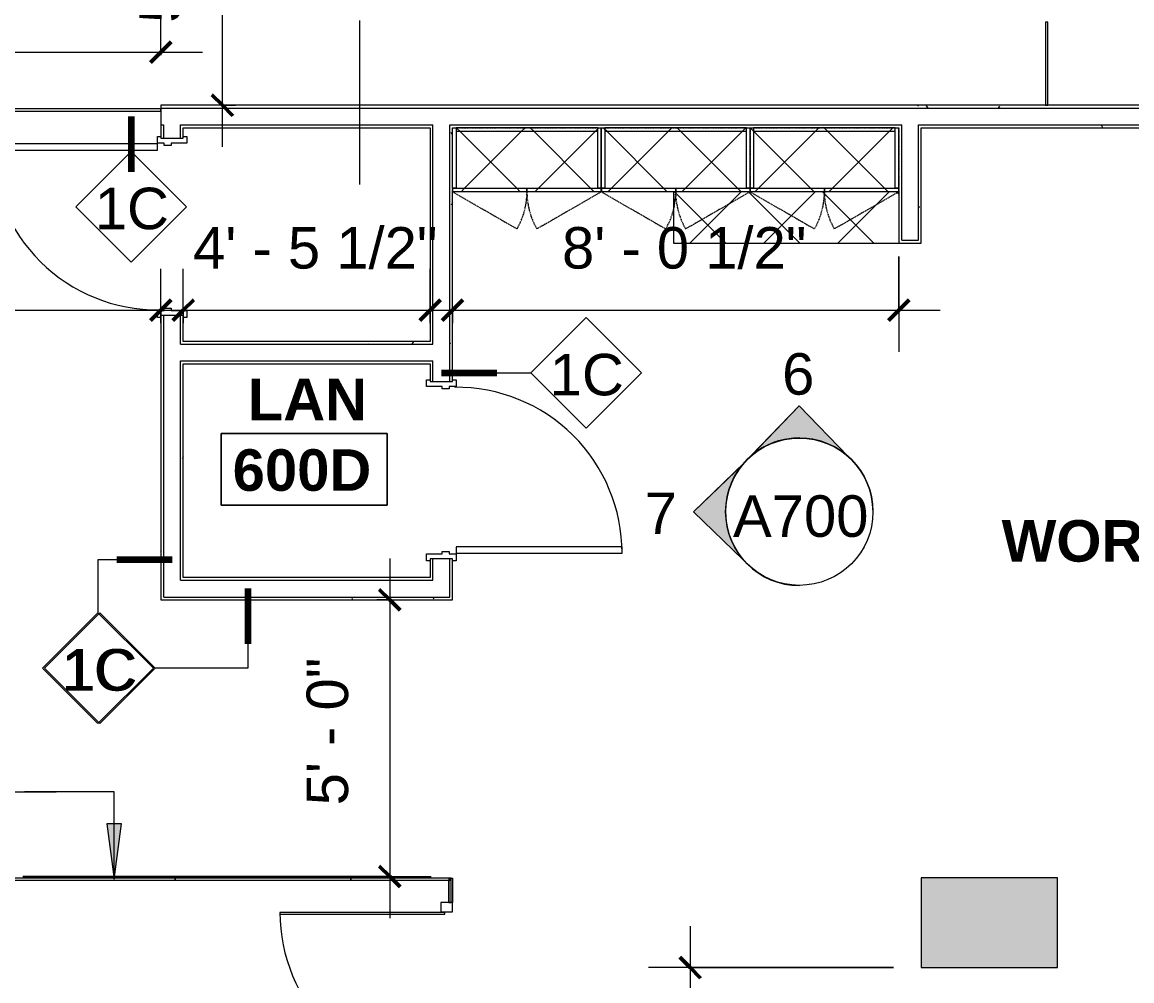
# Model space of a CAD drawing. Header units: inches. Extents: x 920 to 3279, y -557 to 1354.
# Drawn here: x 2132.9 to 2373.5, y 262.2 to 470.1 of the extents above; entities that cross this region are included whole.
import ezdxf

# ---------------------------------------------------------------- set-up
doc = ezdxf.new("R2010")
doc.units = ezdxf.units.IN
doc.header["$MEASUREMENT"] = 0
doc.linetypes.add('Dash', pattern=[0.25, 0.125, -0.125])
doc.linetypes.add('Hidden', pattern=[0.28125, 0.1875, -0.09375])
for name, color, linetype, lineweight in [('A-ANNO-DIMS', 211, 'Continuous', 9), ('A-ANNO-DIMS-96', 211, 'Continuous', 9), ('A-AREA-IDEN', 2, 'Continuous', 9), ('A-COLS', 52, 'Continuous', 13), ('A-DOOR', 31, 'Continuous', 13), ('A-GLAZ-CURT', 52, 'Continuous', 9), ('A-GLAZ-CWMG', 51, 'Continuous', 9), ('A-WALL', 113, 'Continuous', 13), ('A-WALL-IDEN', 211, 'Continuous', 9), ('A-WALL-PATT', 111, 'Continuous', 13), ('G-ANNO-SYMB', 111, 'Continuous', 9), ('G-ANNO-TEXT', 4, 'Continuous', 9), ('I-WALL', 2, 'Continuous', 13), ('Q-CASE', 31, 'Continuous', 9), ('Q-CASE-HDLN', 31, 'Dash', 9)]:
    doc.layers.add(name, color=color, linetype=linetype, lineweight=lineweight)
doc.styles.add('Arial', font='arial.ttf', dxfattribs={"height": 9})
doc.styles.add('Swis721 Lt BT_2', font='swissl.ttf', dxfattribs={"height": 9})
doc.styles.add('Swis721 Lt BT_B', font='', dxfattribs={"height": 9})
doc.styles.get('Swis721 Lt BT_B').set_extended_font_data('Swis721 Lt BT', bold=True)
doc.dimstyles.new('OTJ_-_3_32__Linear__1_2__Tolerance', dxfattribs={"dimscale": 12, "dimtxt": 9.497835, "dimasz": 0.375, "dimexe": 0.75, "dimexo": 0.5, "dimgap": 0.5, "dimtad": 1, "dimdec": 1, "dimrnd": 0.5, "dimzin": 3, "dimdsep": 46, "dimlunit": 4, "dimtxsty": 'Swis721 Lt BT_2', "dimblk1": 'OBLIQUE', "dimblk2": 'OBLIQUE', "dimsah": 1, "dimcen": 0.09, "dimdle": 0.75, "dimazin": 0, "dimtfac": 1, "dimtdec": 4, "dimtix": 1, "dimtmove": 0, "dimatfit": 3, "dimfxl": 1, "dimtvp": 1, "dimfrac": 2, "dimtolj": 1, "dimtzin": 0, "dimarcsym": 2})
pattern_1 = [(0, (1742.605, 0), (30.72, 7.68), [1.267, -21.773, 1.267, -21.773, -122.88]), (0, (1742.605, 0), (30.72, 7.68), [-46.08, 1.267, -44.813, 1.267, -21.773, -53.76]), (0, (1742.605, 0), (30.72, 7.68), [-115.2, 1.267, -14.093, 1.267, -37.133]), (120, (1754.125, 3.84), (-22.011075, 22.7643), [1.267, -21.773, 1.267, -21.773, -122.88]), (120, (1754.125, 3.84), (-22.011075, 22.7643), [-46.08, 1.267, -44.813, 1.267, -21.773, -53.76]), (120, (1754.125, 3.84), (-22.011075, 22.7643), [-115.2, 1.267, -14.093, 1.267, -37.133]), (240, (1757.965, 19.2), (-8.708925, -30.4443), [1.267, -21.773, 1.267, -21.773, -122.88]), (240, (1757.965, 19.2), (-8.708925, -30.4443), [-46.08, 1.267, -44.813, 1.267, -21.773, -53.76]), (240, (1757.965, 19.2), (-8.708925, -30.4443), [-115.2, 1.267, -14.093, 1.267, -37.133])]
pattern_2 = [(45, (-546.136, -449.587), (-8.01223, 8.01223), []), (135, (-546.136, -449.587), (-8.01223, -8.01223), [])]
pattern_3 = [(45, (-513.893, -449.587), (-8.01223, 8.01223), []), (135, (-513.893, -449.587), (-8.01223, -8.01223), [])]
pattern_4 = [(45, (-481.649, -449.587), (-8.01223, 8.01223), []), (135, (-481.649, -449.587), (-8.01223, -8.01223), [])]

# ---------------------------------------------------------------- blocks, each defined once
blk = doc.blocks.new('System Panel - Glazed-7510324-Level XX  CONSTRUCTION')
at = {"layer": 'A-GLAZ-CURT', "lineweight": 13}
for p, q in [((19, 0.125), (-19, 0.125)), ((-19, 0.125), (-19, -0.375)), ((19, -0.375), (19, 0.125)), ((-19, -0.375), (19, -0.375))]:
    blk.add_line(p, q, dxfattribs=at)
blk = doc.blocks.new('C-Counter Top - ADJ HEIGHT-7594232-Level XX  CONSTRUCTION')
at = {"layer": 'Q-CASE'}
h = blk.add_hatch(dxfattribs=at)
h.set_pattern_fill('FP_3', color=256, style=0, pattern_type=2)
h.set_pattern_definition([(45, (-578.772, -447.225), (-8.01223, 8.01223), []), (135, (-578.772, -447.225), (-8.01223, -8.01223), [])])
h.paths.add_polyline_path([(-47.26, -25), (1.6, -25), (1.6, -13.88), (-47.26, -13.88), (-47.26, -23.12)], flags=0)
for p, q in [((-47.26, -13.88), (-47.26, -25)), ((-47.26, -25), (1.6, -25))]:
    blk.add_line(p, q, dxfattribs=at)
blk = doc.blocks.new('existing columns - existing columns-7228682-Level XX  CONSTRUCTION')
at = {"layer": 'A-COLS', "lineweight": 9}
h = blk.add_hatch(color=7, dxfattribs=at)
h.paths.add_polyline_path([(384.5, 264.85), (384.5, 284.85), (359.5, 284.85), (359.5, 264.85)], flags=0)
h.paths.add_polyline_path([(1273.33, 265.1), (1296.58, 265.1), (1296.58, 284.6), (1273.33, 284.6)], flags=0)
h.paths.add_polyline_path([(614.75, 265.1), (614.75, 284.6), (585.25, 284.6), (585.25, 265.1)], flags=0)
h.paths.add_polyline_path([(162.62, 265.35), (162.62, 284.85), (125.37, 284.85), (125.37, 265.35)], flags=0)
h.paths.add_polyline_path([(816.33, 265.6), (841.58, 265.6), (841.58, 284.1), (816.33, 284.1)], flags=0)
h.paths.add_polyline_path([(1043.14, 265.6), (1070.77, 265.6), (1070.77, 284.1), (1043.14, 284.1), (1043.14, 267.07)], flags=0)
h.paths.add_polyline_path([(1297.94, 517.56), (1297.94, 540.06), (1274.69, 540.06), (1274.69, 517.56)], flags=0)
h.paths.add_polyline_path([(1049.47, 518.87), (1070.77, 518.87), (1070.77, 538.75), (1043.14, 538.75), (1043.14, 518.87)], flags=0)
h.paths.add_polyline_path([(816.33, 520.1), (841.58, 520.1), (841.58, 538.22), (816.33, 538.22)], flags=0)
h.paths.add_polyline_path([(615, 520.1), (615, 539.97), (585, 539.97), (585, 520.1)], flags=0)
h.paths.add_polyline_path([(365.37, 522.37), (396.25, 522.37), (396.25, 540.6), (365.37, 540.6)], flags=0)
h.paths.add_polyline_path([(369, 759.02), (395, 759.02), (395, 770.52), (369, 770.52)], flags=0)
at = {"layer": 'A-COLS', "color": 8, "lineweight": 20}
for p, q in [((614.75, 284.6), (585.25, 284.6)), ((585.25, 284.6), (585.25, 265.1)), ((614.75, 265.1), (614.75, 284.6)), ((585.25, 265.1), (614.75, 265.1))]:
    blk.add_line(p, q, dxfattribs=at)
blk = doc.blocks.new('System Panel - Glazed-7591738-Level XX  CONSTRUCTION')
at = {"layer": 'A-GLAZ-CURT', "lineweight": 13}
for p, q in [((10.82, 0.13), (-10.82, 0.13)), ((-10.82, 0.13), (-10.82, -0.37)), ((10.82, -0.37), (10.82, 0.13)), ((-10.82, -0.37), (10.82, -0.37))]:
    blk.add_line(p, q, dxfattribs=at)
blk = doc.blocks.new('System Panel - Glazed-7669277-Level XX  CONSTRUCTION')
at = {"layer": 'A-GLAZ-CURT', "lineweight": 13}
for p, q in [((50.06, 0.37), (-50.06, 0.37)), ((-50.06, 0.37), (-50.06, -0.13)), ((50.06, -0.13), (50.06, 0.37)), ((-50.06, -0.13), (50.06, -0.13))]:
    blk.add_line(p, q, dxfattribs=at)
blk = doc.blocks.new('System Panel - Glazed-7496259-Level XX  CONSTRUCTION')
at = {"layer": 'A-GLAZ-CURT', "lineweight": 13}
for p, q in [((19.04, 0.13), (-19.04, 0.13)), ((-19.04, 0.13), (-19.04, -0.37)), ((19.04, -0.37), (19.04, 0.13)), ((-19.04, -0.37), (19.04, -0.37))]:
    blk.add_line(p, q, dxfattribs=at)
blk = doc.blocks.new('CW Cupbd Ohead - 37_h x 13 7_8_d - 2 Doors - 1 Shelf-7594327-Level XX  CONSTRUCTION')
at = {"layer": 'Q-CASE'}
h = blk.add_hatch(dxfattribs=at)
h.set_pattern_fill('FP_7', color=256, style=0, pattern_type=2)
h.set_pattern_definition(pattern_2)
h.paths.add_polyline_path([(2.75, -15.45), (2.75, -2.36), (2, -2.36), (2, -15.45)], flags=0)
h = blk.add_hatch(dxfattribs=at)
h.set_pattern_fill('FP_7', color=256, style=0, pattern_type=2)
h.set_pattern_definition(pattern_2)
h.paths.add_polyline_path([(26.97, -3.11), (33.49, -3.11), (33.49, -2.36), (2.75, -2.36), (2.75, -3.11)], flags=0)
h = blk.add_hatch(dxfattribs=at)
h.set_pattern_fill('FP_7', color=256, style=0, pattern_type=2)
h.set_pattern_definition(pattern_2)
h.paths.add_polyline_path([(34.24, -15.45), (34.24, -2.36), (33.49, -2.36), (33.49, -15.45)], flags=0)
h = blk.add_hatch(dxfattribs=at)
h.set_pattern_fill('FP_7', color=256, style=0, pattern_type=2)
h.set_pattern_definition(pattern_2)
h.paths.add_polyline_path([(33.49, -15.45), (33.49, -3.11), (2.75, -3.11), (2.75, -15.45), (26.97, -15.45)], flags=0)
h = blk.add_hatch(dxfattribs=at)
h.set_pattern_fill('FP_7', color=256, style=0, pattern_type=2)
h.set_pattern_definition(pattern_2)
h.paths.add_polyline_path([(2, -16.24), (18.12, -16.24), (18.12, -15.45), (2, -15.45)], flags=0)
h = blk.add_hatch(dxfattribs=at)
h.set_pattern_fill('FP_7', color=256, style=0, pattern_type=2)
h.set_pattern_definition(pattern_2)
h.paths.add_polyline_path([(26.97, -16.24), (34.24, -16.24), (34.24, -15.45), (18.12, -15.45), (18.12, -16.24)], flags=0)
for p, q in [((2, -2.36), (2.75, -2.36)), ((2, -15.45), (2, -2.36)), ((2.75, -2.36), (2.75, -15.45)), ((33.49, -2.36), (2.75, -2.36)), ((33.49, -2.36), (34.24, -2.36)), ((33.49, -15.45), (33.49, -2.36)), ((34.24, -15.45), (34.24, -2.36)), ((2.75, -3.11), (33.49, -3.11)), ((2, -15.45), (18.12, -15.45)), ((2, -15.45), (2, -16.24)), ((2.75, -15.45), (2, -15.45)), ((18.12, -16.24), (2, -16.24)), ((18.12, -16.24), (18.12, -15.45)), ((18.12, -15.45), (34.24, -15.45)), ((18.12, -15.45), (18.12, -16.24)), ((34.24, -16.24), (18.12, -16.24)), ((34.24, -15.45), (33.49, -15.45)), ((34.24, -16.24), (34.24, -15.45))]:
    blk.add_line(p, q, dxfattribs=at)
at = {"layer": 'Q-CASE', "linetype": 'Hidden'}
for p, q in [((2, -16.24), (15.96, -24.3)), ((34.24, -16.24), (20.28, -24.3))]:
    blk.add_line(p, q, dxfattribs=at)
for centre, start, end in [((2, -16.24), 330, 0.5), ((34.24, -16.24), 179.5, 210)]:
    blk.add_arc(centre, 16.12, start, end, dxfattribs=at)
at = {"layer": 'Q-CASE-HDLN'}
for p, q in [((2, -16.24), (2, -2.36)), ((2, -2.36), (34.24, -2.36)), ((34.24, -2.36), (34.24, -16.24)), ((34.24, -16.24), (2, -16.24))]:
    blk.add_line(p, q, dxfattribs=at)
blk = doc.blocks.new('Door - Single - Solid Door-7446633-Level XX  CONSTRUCTION')
at = {"layer": 'A-DOOR', "lineweight": 9}
for p, q in [((-15.63, 3.1), (-14.13, 3.1)), ((-15.63, 2.35), (-15.63, 3.1)), ((-14.13, 3.1), (-14.13, -0.28)), ((22.12, 3.1), (23.62, 3.1)), ((22.12, -0.28), (22.12, 3.1)), ((23.62, 3.1), (23.62, 2.35)), ((-14.13, -0.28), (-13.63, -0.28)), ((-14.13, -1.78), (-14.13, -3.28)), ((-13.63, -1.78), (-14.13, -1.78)), ((-13.63, -0.28), (-13.63, -1.78)), ((21.62, -0.28), (22.12, -0.28)), ((21.62, -1.78), (21.62, -0.28)), ((22.12, -1.78), (21.62, -1.78)), ((22.12, -3.28), (22.12, -1.78)), ((-15.63, -3.28), (-15.63, -2.53)), ((-14.13, -3.28), (-15.63, -3.28)), ((23.62, -3.28), (22.12, -3.28)), ((23.62, -2.53), (23.62, -3.28))]:
    blk.add_line(p, q, dxfattribs=at)
at = {"layer": 'A-DOOR'}
for p, q in [((-12.63, -3.28), (-14.01, -3.28)), ((-14.01, -3.28), (-14.01, -39.28)), ((-12.63, -39.28), (-12.63, -3.28)), ((-14.01, -39.28), (-12.63, -39.28))]:
    blk.add_line(p, q, dxfattribs=at)
at = {"layer": 'A-DOOR', "lineweight": 9}
blk.add_arc((-14.01, -3.28), 36, 270, 0.5, dxfattribs=at)
blk = doc.blocks.new('CW Cupbd Ohead - 37_h x 13 7_8_d - 2 Doors - 1 Shelf-V3-Level XX  CONSTRUCTION')
at = {"layer": 'Q-CASE'}
h = blk.add_hatch(dxfattribs=at)
h.set_pattern_fill('FP_8', color=256, style=0, pattern_type=2)
h.set_pattern_definition(pattern_3)
h.paths.add_polyline_path([(2, -15.45), (2.75, -15.45), (2.75, -2.36), (2, -2.36), (2, -3.64)], flags=0)
h = blk.add_hatch(dxfattribs=at)
h.set_pattern_fill('FP_8', color=256, style=0, pattern_type=2)
h.set_pattern_definition(pattern_3)
h.paths.add_polyline_path([(17.62, -3.11), (33.49, -3.11), (33.49, -2.36), (2.75, -2.36), (2.75, -3.11)], flags=0)
h = blk.add_hatch(dxfattribs=at)
h.set_pattern_fill('FP_8', color=256, style=0, pattern_type=2)
h.set_pattern_definition(pattern_3)
h.paths.add_polyline_path([(34.24, -15.45), (34.24, -2.36), (33.49, -2.36), (33.49, -15.45)], flags=0)
h = blk.add_hatch(dxfattribs=at)
h.set_pattern_fill('FP_8', color=256, style=0, pattern_type=2)
h.set_pattern_definition(pattern_3)
h.paths.add_polyline_path([(33.49, -15.45), (33.49, -3.11), (2.75, -3.11), (2.75, -15.45), (18.12, -15.45)], flags=0)
h = blk.add_hatch(dxfattribs=at)
h.set_pattern_fill('FP_8', color=256, style=0, pattern_type=2)
h.set_pattern_definition(pattern_3)
h.paths.add_polyline_path([(2, -16.24), (18.12, -16.24), (18.12, -15.45), (2, -15.45)], flags=0)
h = blk.add_hatch(dxfattribs=at)
h.set_pattern_fill('FP_8', color=256, style=0, pattern_type=2)
h.set_pattern_definition(pattern_3)
h.paths.add_polyline_path([(34.24, -16.24), (34.24, -15.45), (18.12, -15.45), (18.12, -16.24), (33.49, -16.24)], flags=0)
for p, q in [((2, -2.36), (2.75, -2.36)), ((2, -15.45), (2, -2.36)), ((2.75, -2.36), (2.75, -15.45)), ((33.49, -2.36), (2.75, -2.36)), ((33.49, -2.36), (34.24, -2.36)), ((33.49, -15.45), (33.49, -2.36)), ((34.24, -15.45), (34.24, -2.36)), ((2.75, -3.11), (33.49, -3.11)), ((2, -15.45), (18.12, -15.45)), ((2, -15.45), (2, -16.24)), ((2.75, -15.45), (2, -15.45)), ((18.12, -16.24), (2, -16.24)), ((18.12, -16.24), (18.12, -15.45)), ((18.12, -15.45), (34.24, -15.45)), ((18.12, -15.45), (18.12, -16.24)), ((34.24, -16.24), (18.12, -16.24)), ((34.24, -15.45), (33.49, -15.45)), ((34.24, -16.24), (34.24, -15.45))]:
    blk.add_line(p, q, dxfattribs=at)
at = {"layer": 'Q-CASE', "linetype": 'Hidden'}
for p, q in [((2, -16.24), (15.96, -24.3)), ((34.24, -16.24), (20.28, -24.3))]:
    blk.add_line(p, q, dxfattribs=at)
for centre, start, end in [((2, -16.24), 330, 0.5), ((34.24, -16.24), 179.5, 210)]:
    blk.add_arc(centre, 16.12, start, end, dxfattribs=at)
at = {"layer": 'Q-CASE-HDLN'}
for p, q in [((2, -16.24), (2, -2.36)), ((2, -2.36), (34.24, -2.36)), ((34.24, -2.36), (34.24, -16.24)), ((34.24, -16.24), (2, -16.24))]:
    blk.add_line(p, q, dxfattribs=at)
blk = doc.blocks.new('CW Cupbd Ohead - 37_h x 13 7_8_d - 2 Doors - 1 Shelf-V4-Level XX  CONSTRUCTION')
at = {"layer": 'Q-CASE'}
h = blk.add_hatch(dxfattribs=at)
h.set_pattern_fill('FP_9', color=256, style=0, pattern_type=2)
h.set_pattern_definition(pattern_4)
h.paths.add_polyline_path([(2.75, -15.45), (2.75, -2.36), (2, -2.36), (2, -15.45)], flags=0)
h = blk.add_hatch(dxfattribs=at)
h.set_pattern_fill('FP_9', color=256, style=0, pattern_type=2)
h.set_pattern_definition(pattern_4)
h.paths.add_polyline_path([(4.89, -3.11), (33.49, -3.11), (33.49, -2.36), (2.75, -2.36), (2.75, -3.11)], flags=0)
h = blk.add_hatch(dxfattribs=at)
h.set_pattern_fill('FP_9', color=256, style=0, pattern_type=2)
h.set_pattern_definition(pattern_4)
h.paths.add_polyline_path([(33.49, -15.45), (34.24, -15.45), (34.24, -2.36), (33.49, -2.36), (33.49, -3.6)], flags=0)
h = blk.add_hatch(dxfattribs=at)
h.set_pattern_fill('FP_9', color=256, style=0, pattern_type=2)
h.set_pattern_definition(pattern_4)
h.paths.add_polyline_path([(18.12, -15.45), (33.49, -15.45), (33.49, -3.11), (2.75, -3.11), (2.75, -15.45), (4.89, -15.45)], flags=0)
h = blk.add_hatch(dxfattribs=at)
h.set_pattern_fill('FP_9', color=256, style=0, pattern_type=2)
h.set_pattern_definition(pattern_4)
h.paths.add_polyline_path([(18.12, -16.24), (18.12, -15.45), (2, -15.45), (2, -16.24), (4.89, -16.24)], flags=0)
h = blk.add_hatch(dxfattribs=at)
h.set_pattern_fill('FP_9', color=256, style=0, pattern_type=2)
h.set_pattern_definition(pattern_4)
h.paths.add_polyline_path([(33.49, -16.24), (34.24, -16.24), (34.24, -15.45), (18.12, -15.45), (18.12, -16.24)], flags=0)
for p, q in [((2, -2.36), (2.75, -2.36)), ((2, -15.45), (2, -2.36)), ((2.75, -2.36), (2.75, -15.45)), ((33.49, -2.36), (2.75, -2.36)), ((33.49, -2.36), (34.24, -2.36)), ((33.49, -15.45), (33.49, -2.36)), ((34.24, -15.45), (34.24, -2.36)), ((2.75, -3.11), (33.49, -3.11)), ((2, -15.45), (18.12, -15.45)), ((2, -15.45), (2, -16.24)), ((2.75, -15.45), (2, -15.45)), ((18.12, -16.24), (2, -16.24)), ((18.12, -16.24), (18.12, -15.45)), ((18.12, -15.45), (34.24, -15.45)), ((18.12, -15.45), (18.12, -16.24)), ((34.24, -16.24), (18.12, -16.24)), ((34.24, -15.45), (33.49, -15.45)), ((34.24, -16.24), (34.24, -15.45))]:
    blk.add_line(p, q, dxfattribs=at)
at = {"layer": 'Q-CASE', "linetype": 'Hidden'}
for p, q in [((2, -16.24), (15.96, -24.3)), ((34.24, -16.24), (20.28, -24.3))]:
    blk.add_line(p, q, dxfattribs=at)
for centre, start, end in [((2, -16.24), 330, 0.5), ((34.24, -16.24), 179.5, 210)]:
    blk.add_arc(centre, 16.12, start, end, dxfattribs=at)
at = {"layer": 'Q-CASE-HDLN'}
for p, q in [((2, -16.24), (2, -2.36)), ((2, -2.36), (34.24, -2.36)), ((34.24, -2.36), (34.24, -16.24)), ((34.24, -16.24), (2, -16.24))]:
    blk.add_line(p, q, dxfattribs=at)
blk = doc.blocks.new('CW-Single Glass Door - Patch Only - Short Pull-7515613-Level XX  CONSTRUCTION')
at = {"layer": 'A-DOOR'}
for p, q in [((-17.5, -1.25), (-17.875, -1.25)), ((-17.875, -1.25), (-17.875, -37)), ((-17.5, -37), (-17.5, -1.25)), ((-17.875, -37), (-17.5, -37))]:
    blk.add_line(p, q, dxfattribs=at)
at = {"layer": 'A-DOOR', "lineweight": 9}
blk.add_arc((-17.875, -1.25), 35.75, 270, 0.5, dxfattribs=at)
blk = doc.blocks.new('Door - Single - Solid Door-7488237-Level XX  CONSTRUCTION')
at = {"layer": 'A-DOOR', "lineweight": 9}
for p, q in [((-15.63, 3.1), (-14.13, 3.1)), ((-15.63, 2.35), (-15.63, 3.1)), ((-14.13, 3.1), (-14.13, -0.28)), ((22.12, 3.1), (23.62, 3.1)), ((22.12, -0.28), (22.12, 3.1)), ((23.62, 3.1), (23.62, 2.35)), ((-14.13, -0.28), (-13.63, -0.28)), ((-14.13, -1.78), (-14.13, -3.28)), ((-13.63, -1.78), (-14.13, -1.78)), ((-13.63, -0.28), (-13.63, -1.78)), ((21.62, -0.28), (22.12, -0.28)), ((21.62, -1.78), (21.62, -0.28)), ((22.12, -1.78), (21.62, -1.78)), ((22.12, -3.28), (22.12, -1.78)), ((-15.63, -3.28), (-15.63, -2.53)), ((-14.13, -3.28), (-15.63, -3.28)), ((23.62, -3.28), (22.12, -3.28)), ((23.62, -2.53), (23.62, -3.28))]:
    blk.add_line(p, q, dxfattribs=at)
at = {"layer": 'A-DOOR'}
for p, q in [((-12.63, -3.28), (-14.01, -3.28)), ((-14.01, -3.28), (-14.01, -39.28)), ((-12.63, -39.28), (-12.63, -3.28)), ((-14.01, -39.28), (-12.63, -39.28))]:
    blk.add_line(p, q, dxfattribs=at)
at = {"layer": 'A-DOOR', "lineweight": 9}
blk.add_arc((-14.01, -3.28), 36, 270, 0.5, dxfattribs=at)
blk = doc.blocks.new('System Panel - Glazed-7560845-Level XX  CONSTRUCTION')
at = {"layer": 'A-GLAZ-CURT', "lineweight": 13}
for p, q in [((2.65625, 0.375), (-2.65625, 0.375)), ((-2.65625, 0.375), (-2.65625, -0.125)), ((2.65625, -0.125), (2.65625, 0.375)), ((-2.65625, -0.125), (2.65625, -0.125))]:
    blk.add_line(p, q, dxfattribs=at)
blk = doc.blocks.new('Rectangular Mullion - 1 1_8_ x 7_8_ rectangular-7560846-Level XX  CONSTRUCTION')
at = {"layer": 'A-GLAZ-CWMG'}
for p, q in [((482.77, 284.04), (482.77, 279.22)), ((483.33, 284.54), (483.64, 284.54)), ((483.64, 284.54), (483.64, 279.22))]:
    blk.add_line(p, q, dxfattribs=at)
blk = doc.blocks.new('Rectangular Mullion - 2_ x 2 9_16_ rectangular-7349704-Level XX  CONSTRUCTION')
at = {"layer": 'A-GLAZ-CWMG', "lineweight": 20}
for p, q in [((-1, 0.4375), (1, 0.4375)), ((-1, -2.125), (-1, 0.4375)), ((1, 0.4375), (1, -2.125)), ((1, -2.125), (-1, -2.125))]:
    blk.add_line(p, q, dxfattribs=at)
blk = doc.blocks.new('System Panel - Glazed-7555241-Level XX  CONSTRUCTION')
at = {"layer": 'A-GLAZ-CURT', "lineweight": 13}
for p, q in [((9, 0.375), (-9, 0.375)), ((-9, 0.375), (-9, -0.125)), ((9, -0.125), (9, 0.375)), ((-9, -0.125), (9, -0.125))]:
    blk.add_line(p, q, dxfattribs=at)
blk = doc.blocks.new('Elevation - Filled Arrow 2-347888-Level XX  CONSTRUCTION')
at = {"layer": 'G-ANNO-SYMB'}
blk.add_circle((0, 0), 0.1664, dxfattribs=at)
blk = doc.blocks.new('Elevation - Filled Arrow-151867-Level XX  CONSTRUCTION')
at = {"layer": 'G-ANNO-SYMB'}
h = blk.add_hatch(color=256, dxfattribs=at)
edge = h.paths.add_edge_path(flags=0)
edge.add_line((0, 0.2393), (0.1103, 0.1247))
edge.add_arc((-0.0002, -0.0002), 0.1667, 48.498, 130.5571)
edge.add_line((-0.1085, 0.1265), (0, 0.2393))
for p, q in [((0, 0.2393), (-0.1085, 0.1265)), ((-0.1084, 0.1266), (0, 0.2393)), ((0, 0.2393), (-0.1084, 0.1266)), ((0, 0.2393), (0.11, 0.1249)), ((0.1103, 0.1247), (0, 0.2393))]:
    blk.add_line(p, q, dxfattribs=at)
blk.add_arc((-0.0002, -0.0002), 0.1667, 48.498, 130.5571, dxfattribs=at)
blk.add_ellipse((-0.0002, -0.0001), major_axis=(-0.1667, 0), ratio=0.999376, start_param=3.141593, end_param=6.283185, dxfattribs=at)
blk = doc.blocks.new('Wall Tag - 1_4_-62626-Level XX  CONSTRUCTION')
at = {"layer": 'A-WALL-IDEN'}
for p, q in [((-0.125, 0), (0, 0.125)), ((0, 0.125), (0.125, 0)), ((-0.125, 0), (0, -0.125)), ((0, -0.125), (0.125, 0))]:
    blk.add_line(p, q, dxfattribs=at)
blk = doc.blocks.new('DIMBLOCK12-Level XX  CONSTRUCTION')
at = {"layer": 'A-ANNO-DIMS-96', "transparency": 16777216}
for p, q in [((2018.88, 404.86), (2018.88, 416.67)), ((2163, 404.86), (2163, 416.67)), ((2009.88, 407.67), (2172, 407.67)), ((2018.88, 407.67), (2018.88, 404.86)), ((2163, 407.67), (2163, 404.86))]:
    blk.add_line(p, q, dxfattribs=at)
at = {"layer": 'A-ANNO-DIMS-96', "lineweight": 50, "transparency": 16777216}
for p, q in [((2018.88, 407.67), (2021.13, 409.92)), ((2163, 407.67), (2165.25, 409.92)), ((2018.88, 407.67), (2016.63, 405.42)), ((2163, 407.67), (2160.75, 405.42))]:
    blk.add_line(p, q, dxfattribs=at)
at = {"layer": 'A-ANNO-DIMS-96', "color": 0, "transparency": 16777216, "insert": (2073.07, 425.69), "char_height": 9, "width": 42.8759, "attachment_point": 1, "line_spacing_factor": 1.005062, "style": 'Swis721 Lt BT_2'}
blk.add_mtext('12\' - 0"', dxfattribs=at)
blk = doc.blocks.new('_Oblique')
at = {"color": 0, "linetype": 'ByBlock', "lineweight": -2}
blk.add_line((-0.5, -0.5), (0.5, 0.5), dxfattribs=at)
blk = doc.blocks.new('DIMBLOCK13-Level XX  CONSTRUCTION')
at = {"layer": 'A-ANNO-DIMS-96', "transparency": 16777216}
for p, q in [((2167.87, 404.86), (2167.87, 416.67)), ((2221.37, 404.86), (2221.37, 416.67)), ((2158.87, 407.67), (2230.37, 407.67)), ((2167.87, 407.67), (2167.87, 404.86)), ((2221.37, 407.67), (2221.37, 404.86))]:
    blk.add_line(p, q, dxfattribs=at)
at = {"layer": 'A-ANNO-DIMS-96', "lineweight": 50, "transparency": 16777216}
for p, q in [((2167.87, 407.67), (2170.12, 409.92)), ((2221.37, 407.67), (2223.62, 409.92)), ((2167.87, 407.67), (2165.62, 405.42)), ((2221.37, 407.67), (2219.12, 405.42))]:
    blk.add_line(p, q, dxfattribs=at)
at = {"layer": 'A-ANNO-DIMS-96', "color": 0, "transparency": 16777216, "insert": (2169.98, 425.69), "char_height": 9, "width": 59.1579, "attachment_point": 1, "line_spacing_factor": 1.005062, "style": 'Swis721 Lt BT_2'}
blk.add_mtext('4\' - 5 1/2"', dxfattribs=at)
blk = doc.blocks.new('DIMBLOCK14-Level XX  CONSTRUCTION')
at = {"layer": 'A-ANNO-DIMS-96', "transparency": 16777216}
for p, q in [((2176.33, 443.1), (2176.33, 526)), ((2179.15, 517), (2167.33, 517)), ((2176.33, 517), (2179.15, 517)), ((2179.15, 452.1), (2167.33, 452.1)), ((2176.33, 452.1), (2179.15, 452.1))]:
    blk.add_line(p, q, dxfattribs=at)
at = {"layer": 'A-ANNO-DIMS-96', "lineweight": 50, "transparency": 16777216}
for p, q in [((2176.33, 517), (2174.08, 519.25)), ((2176.33, 517), (2178.58, 514.75)), ((2176.33, 452.1), (2174.08, 454.35)), ((2176.33, 452.1), (2178.58, 449.85))]:
    blk.add_line(p, q, dxfattribs=at)
at = {"layer": 'A-ANNO-DIMS-96', "color": 0, "transparency": 16777216, "insert": (2158.32, 470), "char_height": 9, "width": 34.9159, "attachment_point": 1, "rotation": 90, "line_spacing_factor": 1.005062, "style": 'Swis721 Lt BT_2'}
blk.add_mtext('5\' - 5"', dxfattribs=at)
blk = doc.blocks.new('Room Tag - Room Name and Number-3379422-Level XX  CONSTRUCTION')
at = {"layer": 'A-AREA-IDEN'}
for p, q in [((-0.1881, -0.1636), (-0.1881, -0.0018)), ((-0.1881, -0.0018), (0.1869, -0.0018)), ((0.1869, -0.0018), (-0.1881, -0.0018)), ((-0.1881, -0.0018), (-0.1881, -0.1636)), ((0.1869, -0.0018), (0.1869, -0.1636)), ((0.1869, -0.1636), (0.1869, -0.0018)), ((0.1869, -0.1636), (-0.1881, -0.1636)), ((-0.1881, -0.1636), (0.1869, -0.1636))]:
    blk.add_line(p, q, dxfattribs=at)
blk = doc.blocks.new('DIMBLOCK16-Level XX  CONSTRUCTION')
at = {"layer": 'A-ANNO-DIMS-96', "transparency": 16777216}
for p, q in [((2212.61, 353.85), (2212.61, 275.85)), ((2209.79, 344.85), (2221.61, 344.85)), ((2212.61, 344.85), (2209.79, 344.85)), ((2133.11, 284.85), (2221.61, 284.85)), ((2212.61, 284.85), (2133.11, 284.85))]:
    blk.add_line(p, q, dxfattribs=at)
at = {"layer": 'A-ANNO-DIMS-96', "lineweight": 50, "transparency": 16777216}
for p, q in [((2212.61, 344.85), (2210.36, 347.1)), ((2212.61, 344.85), (2214.86, 342.6)), ((2212.61, 284.85), (2210.36, 287.1)), ((2212.61, 284.85), (2214.86, 282.6))]:
    blk.add_line(p, q, dxfattribs=at)
at = {"layer": 'A-ANNO-DIMS-96', "color": 0, "transparency": 16777216, "insert": (2194.59, 300.3), "char_height": 9, "width": 34.9159, "attachment_point": 1, "rotation": 90, "line_spacing_factor": 1.005062, "style": 'Swis721 Lt BT_2'}
blk.add_mtext('5\' - 0"', dxfattribs=at)
blk = doc.blocks.new('DIMBLOCK18-Level XX  CONSTRUCTION')
at = {"layer": 'A-ANNO-DIMS-96', "transparency": 16777216}
for p, q in [((2277.74, 274.1), (2277.74, 212.22)), ((2321.86, 265.1), (2268.74, 265.1)), ((2277.74, 265.1), (2321.86, 265.1)), ((2334.12, 221.22), (2268.74, 221.22)), ((2277.74, 221.22), (2334.12, 221.22))]:
    blk.add_line(p, q, dxfattribs=at)
at = {"layer": 'A-ANNO-DIMS-96', "lineweight": 50, "transparency": 16777216}
for p, q in [((2277.74, 265.1), (2275.49, 267.35)), ((2277.74, 265.1), (2279.99, 262.85)), ((2277.74, 221.22), (2275.49, 223.47)), ((2277.74, 221.22), (2279.99, 218.97))]:
    blk.add_line(p, q, dxfattribs=at)
at = {"layer": 'A-ANNO-DIMS-96', "color": 0, "transparency": 16777216, "char_height": 9, "attachment_point": 1, "rotation": 90, "line_spacing_factor": 1.005062, "style": 'Swis721 Lt BT_2'}
for s, insert, width in [('3\' - 8"', (2259.72, 228.61), 34.9159), ('HOLD', (2286.8, 226.35), 40.3432)]:
    blk.add_mtext(s, dxfattribs=dict(at, insert=insert, width=width))
blk = doc.blocks.new('DIMBLOCK19-Level XX  CONSTRUCTION')
at = {"layer": 'A-ANNO-DIMS-96', "transparency": 16777216}
for p, q in [((2018.88, 462.97), (2018.88, 472.6)), ((2163, 462.97), (2163, 472.6)), ((2009.88, 463.6), (2172, 463.6)), ((2018.88, 463.6), (2018.88, 462.97)), ((2163, 463.6), (2163, 462.97))]:
    blk.add_line(p, q, dxfattribs=at)
at = {"layer": 'A-ANNO-DIMS-96', "lineweight": 50, "transparency": 16777216}
for p, q in [((2018.88, 463.6), (2021.13, 465.85)), ((2163, 463.6), (2165.25, 465.85)), ((2018.88, 463.6), (2016.63, 461.35)), ((2163, 463.6), (2160.75, 461.35))]:
    blk.add_line(p, q, dxfattribs=at)
at = {"layer": 'A-ANNO-DIMS-96', "color": 0, "transparency": 16777216, "insert": (2073.07, 481.61), "char_height": 9, "width": 42.8759, "attachment_point": 1, "line_spacing_factor": 1.005062, "style": 'Swis721 Lt BT_2'}
blk.add_mtext('12\' - 0"', dxfattribs=at)
blk = doc.blocks.new('DIMBLOCK21-Level XX  CONSTRUCTION')
at = {"layer": 'A-ANNO-DIMS-96', "transparency": 16777216}
for p, q in [((2322.98, 419.29), (2322.98, 398.67)), ((2322.98, 407.67), (2322.98, 419.29)), ((2226.25, 404.86), (2226.25, 416.67)), ((2217.25, 407.67), (2331.98, 407.67)), ((2226.25, 407.67), (2226.25, 404.86))]:
    blk.add_line(p, q, dxfattribs=at)
at = {"layer": 'A-ANNO-DIMS-96', "lineweight": 50, "transparency": 16777216}
for p, q in [((2226.25, 407.67), (2228.5, 409.92)), ((2322.98, 407.67), (2325.23, 409.92)), ((2226.25, 407.67), (2224, 405.42)), ((2322.98, 407.67), (2320.73, 405.42))]:
    blk.add_line(p, q, dxfattribs=at)
at = {"layer": 'A-ANNO-DIMS-96', "color": 0, "transparency": 16777216, "insert": (2249.97, 425.69), "char_height": 9, "width": 59.1579, "attachment_point": 1, "line_spacing_factor": 1.005062, "style": 'Swis721 Lt BT_2'}
blk.add_mtext('8\' - 0 1/2"', dxfattribs=at)

msp = doc.modelspace()

# ---------------------------------------------------------------- hatches: boundary and pattern name
at = {"layer": 'A-WALL-PATT', "lineweight": 9}
h = msp.add_hatch(dxfattribs=at)
h.set_pattern_fill('FP_2', color=256, style=0, pattern_type=2)
h.set_pattern_definition(pattern_1)
h.paths.add_polyline_path([(2827.93, 451.47), (2827.93, 452.1), (2163, 452.1), (2163, 451.47), (2825.43, 451.47)], flags=0)
h = msp.add_hatch(dxfattribs=at)
h.set_pattern_fill('FP_2', color=256, style=0, pattern_type=2)
h.set_pattern_definition(pattern_1)
h.paths.add_polyline_path([(2820.93, 447.22), (2820.93, 447.85), (2327.23, 447.85), (2327.23, 447.22), (2820.31, 447.22)], flags=0)
h.paths.add_polyline_path([(2825.43, 447.22), (2825.43, 447.85), (2823.43, 447.85), (2823.43, 447.22), (2825, 447.22)], flags=0)
h.paths.add_polyline_path([(2226.25, 447.22), (2323.61, 447.22), (2323.61, 447.85), (2225.62, 447.85), (2225.62, 447.22)], flags=0)
h.paths.add_polyline_path([(2167.98, 447.22), (2222, 447.22), (2222, 447.85), (2167.25, 447.85), (2167.25, 447.22), (2167.87, 447.22)], flags=0)
h.paths.add_polyline_path([(2163.62, 447.22), (2163.62, 447.85), (2163, 447.85), (2163, 447.22)], flags=0)
h = msp.add_hatch(dxfattribs=at)
h.set_pattern_fill('FP_2', color=256, style=0, pattern_type=2)
h.set_pattern_definition(pattern_1)
h.paths.add_polyline_path([(2163, 345.47), (2163.62, 345.47), (2163.62, 406.49), (2163, 406.49), (2163, 345.58)], flags=0)
h.paths.add_polyline_path([(2163.62, 444.99), (2163.62, 447.22), (2163, 447.22), (2163, 444.99)], flags=0)
h = msp.add_hatch(dxfattribs=at)
h.set_pattern_fill('FP_2', color=256, style=0, pattern_type=2)
h.set_pattern_definition(pattern_1)
h.paths.add_polyline_path([(2167.87, 349.72), (2167.87, 396.66), (2167.25, 396.66), (2167.25, 349.72)], flags=0)
h.paths.add_polyline_path([(2167.87, 400.29), (2167.87, 406.49), (2167.25, 406.49), (2167.25, 400.29)], flags=0)
h.paths.add_polyline_path([(2167.25, 444.99), (2167.87, 444.99), (2167.87, 447.22), (2167.25, 447.22), (2167.25, 445.93)], flags=0)
h = msp.add_hatch(dxfattribs=at)
h.set_pattern_fill('FP_2', color=256, style=0, pattern_type=2)
h.set_pattern_definition(pattern_1)
h.paths.add_polyline_path([(2226.25, 344.85), (2226.25, 353.72), (2225.62, 353.72), (2225.62, 344.85)], flags=0)
h.paths.add_polyline_path([(2226.25, 392.22), (2226.25, 447.22), (2225.62, 447.22), (2225.62, 392.22)], flags=0)
h = msp.add_hatch(dxfattribs=at)
h.set_pattern_fill('FP_2', color=256, style=0, pattern_type=2)
h.set_pattern_definition(pattern_1)
h.paths.add_polyline_path([(2327.21, 422.22), (2327.86, 422.22), (2327.86, 447.22), (2327.23, 447.22), (2327.23, 422.85), (2323.61, 422.85), (2323.61, 422.22)], flags=0)
h = msp.add_hatch(dxfattribs=at)
h.set_pattern_fill('FP_2', color=256, style=0, pattern_type=2)
h.set_pattern_definition(pattern_1)
h.paths.add_polyline_path([(2185.87, 400.29), (2221.37, 400.29), (2221.37, 400.91), (2167.87, 400.91), (2167.87, 400.29)], flags=0)
h = msp.add_hatch(dxfattribs=at)
h.set_pattern_fill('FP_2', color=256, style=0, pattern_type=2)
h.set_pattern_definition(pattern_1)
h.paths.add_polyline_path([(2167.25, 344.85), (2225.62, 344.85), (2225.62, 345.47), (2163, 345.47), (2163, 344.85), (2163.62, 344.85)], flags=0)
at = {"layer": 'G-ANNO-TEXT'}
msp.add_hatch(color=7, dxfattribs=at).paths.add_polyline_path([(2152.89, 284.3), (2154.47, 296.3), (2151.31, 296.3)], flags=0)

# ---------------------------------------------------------------- linework, layer by layer
at = {"layer": 'A-AREA-IDEN'}
msp.add_line((2206.14, 434.93), (2206.14, 470.49), dxfattribs=at)
at = {"layer": 'A-WALL'}
for p, q in [((2163, 451.47), (2827.93, 451.47)), ((2163, 447.85), (2163.62, 447.85)), ((2163.62, 444.99), (2163.62, 447.85)), ((2167.25, 444.99), (2167.25, 447.85)), ((2167.25, 447.85), (2222, 447.85)), ((2222, 400.29), (2222, 447.85)), ((2225.62, 392.22), (2225.62, 447.85)), ((2225.62, 447.85), (2323.61, 447.85)), ((2323.61, 422.85), (2323.61, 447.85)), ((2327.23, 447.85), (2820.93, 447.85)), ((2327.23, 422.85), (2327.23, 447.85)), ((2323.61, 422.85), (2327.23, 422.85)), ((2163.62, 345.47), (2163.62, 406.49)), ((2167.25, 400.29), (2167.25, 406.49)), ((2167.25, 400.29), (2222, 400.29)), ((2167.25, 349.1), (2167.25, 396.66)), ((2167.25, 396.66), (2222, 396.66)), ((2222, 392.22), (2222, 396.66)), ((2222, 349.1), (2222, 353.72)), ((2225.62, 345.47), (2225.62, 353.72)), ((2167.25, 349.1), (2222, 349.1)), ((2163.62, 345.47), (2225.62, 345.47))]:
    msp.add_line(p, q, dxfattribs=at)
at = {"layer": 'A-WALL-IDEN', "lineweight": 90}
for p, q in [((2156.58, 449.66), (2156.58, 437.66)), ((2223.81, 394.08), (2235.81, 394.08)), ((2165.44, 353.57), (2153.44, 353.57)), ((2181.87, 347.29), (2181.87, 335.29))]:
    msp.add_line(p, q, dxfattribs=at)
at = {"layer": 'A-WALL-IDEN'}
for p, q in [((2156.58, 449.66), (2156.58, 442.11)), ((2223.81, 394.08), (2243.22, 394.08)), ((2149.37, 353.57), (2149.37, 342.04)), ((2165.44, 353.57), (2149.37, 353.57)), ((2181.87, 347.29), (2181.87, 330.04)), ((2181.87, 330.04), (2161.74, 330.04))]:
    msp.add_line(p, q, dxfattribs=at)
at = {"layer": 'G-ANNO-TEXT', "color": 7}
for p, q in [((2116.26, 303.23), (2139.07, 303.23)), ((2133.67, 303.23), (2133.41, 303.23)), ((2152.89, 303.23), (2133.67, 303.23)), ((2139.07, 303.23), (2140.32, 303.23)), ((2152.89, 284.3), (2152.89, 303.23)), ((2154.47, 296.3), (2151.31, 296.3)), ((2151.31, 296.3), (2152.89, 284.3)), ((2152.89, 284.3), (2154.47, 296.3))]:
    msp.add_line(p, q, dxfattribs=at)
at = {"layer": 'I-WALL'}
for p, q in [((2828.56, 452.1), (2163, 452.1)), ((2163, 452.1), (2163, 444.99)), ((2167.87, 444.99), (2167.87, 447.22)), ((2167.87, 447.22), (2221.37, 447.22)), ((2221.37, 447.22), (2221.37, 400.91)), ((2327.86, 447.22), (2795.31, 447.22)), ((2327.86, 422.22), (2327.86, 447.22)), ((2163, 444.99), (2167.87, 444.99)), ((2226.25, 392.22), (2226.25, 433.35)), ((2322.98, 433.35), (2322.98, 422.22)), ((2322.98, 422.22), (2327.86, 422.22)), ((2163, 406.49), (2163, 344.85)), ((2167.87, 406.49), (2163, 406.49)), ((2167.87, 400.91), (2167.87, 406.49)), ((2221.37, 400.91), (2167.87, 400.91)), ((2167.87, 349.72), (2167.87, 396.04)), ((2167.87, 396.04), (2221.37, 396.04)), ((2221.37, 396.04), (2221.37, 392.22)), ((2221.37, 392.22), (2226.25, 392.22)), ((2226.25, 353.72), (2221.37, 353.72)), ((2221.37, 353.72), (2221.37, 349.72)), ((2226.25, 344.85), (2226.25, 353.72)), ((2221.37, 349.72), (2167.87, 349.72)), ((2163, 344.85), (2226.25, 344.85))]:
    msp.add_line(p, q, dxfattribs=at)

# ---------------------------------------------------------------- block references
at = {"layer": 'A-AREA-IDEN', "xscale": 95.99999999999994, "yscale": 95.99999999999994, "zscale": 95.99999999999994}
msp.add_blockref('Room Tag - Room Name and Number-3379422-Level XX  CONSTRUCTION', (2194.1, 381.1), dxfattribs=at)
at = {"layer": 'A-COLS', "lineweight": 9}
msp.add_blockref('existing columns - existing columns-7228682-Level XX  CONSTRUCTION', (1742.61, 0), dxfattribs=at)
at = {"layer": 'A-DOOR'}
for name, p, rotation in [('Door - Single - Solid Door-7488237-Level XX  CONSTRUCTION', (2165.53, 429.73), 270), ('Door - Single - Solid Door-7446633-Level XX  CONSTRUCTION', (2223.72, 368.98), 89.9999999999999), ('CW-Single Glass Door - Patch Only - Short Pull-7515613-Level XX  CONSTRUCTION', (2225.81, 259.22), 269.9999999999999)]:
    msp.add_blockref(name, p, dxfattribs=dict(at, rotation=rotation))
at = {"layer": 'A-GLAZ-CURT', "rotation": 89.99999999999993}
for name, p in [('System Panel - Glazed-7555241-Level XX  CONSTRUCTION', (2355.17, 461.1)), ('System Panel - Glazed-7560845-Level XX  CONSTRUCTION', (2225.81, 281.88))]:
    msp.add_blockref(name, p, dxfattribs=at)
at = {"layer": 'A-GLAZ-CURT'}
for name, p in [('System Panel - Glazed-7669277-Level XX  CONSTRUCTION', (2112.94, 450.97)), ('System Panel - Glazed-7510324-Level XX  CONSTRUCTION', (2147.11, 284.41)), ('System Panel - Glazed-7496259-Level XX  CONSTRUCTION', (2185.14, 284.41)), ('System Panel - Glazed-7591738-Level XX  CONSTRUCTION', (2214.99, 284.41))]:
    msp.add_blockref(name, p, dxfattribs=at)
at = {"layer": 'A-GLAZ-CWMG'}
msp.add_blockref('Rectangular Mullion - 1 1_8_ x 7_8_ rectangular-7560846-Level XX  CONSTRUCTION', (1742.61, 0), dxfattribs=at)
at = {"layer": 'A-GLAZ-CWMG', "extrusion": (0, 0, -1), "rotation": 90.00000000000006}
msp.add_blockref('Rectangular Mullion - 2_ x 2 9_16_ rectangular-7349704-Level XX  CONSTRUCTION', (-2225.81, 278.22), dxfattribs=at)
at = {"layer": 'A-WALL-IDEN', "xscale": 95.99999999999994, "yscale": 95.99999999999994, "zscale": 95.99999999999994}
for p in [(2156.58, 430.11), (2255.22, 394.08), (2149.37, 330.04), (2149.74, 330.04)]:
    msp.add_blockref('Wall Tag - 1_4_-62626-Level XX  CONSTRUCTION', p, dxfattribs=at)
at = {"layer": 'G-ANNO-SYMB', "xscale": 95.99999999999994, "yscale": 95.99999999999994, "zscale": 95.99999999999994}
for name in ['Elevation - Filled Arrow-151867-Level XX  CONSTRUCTION', 'Elevation - Filled Arrow 2-347888-Level XX  CONSTRUCTION']:
    msp.add_blockref(name, (2301.42, 363.97), dxfattribs=at)
at = {"layer": 'G-ANNO-SYMB', "xscale": 95.99999999999994, "yscale": 95.99999999999994, "zscale": 95.99999999999994, "rotation": 89.99999999999993}
msp.add_blockref('Elevation - Filled Arrow-151867-Level XX  CONSTRUCTION', (2301.42, 363.97), dxfattribs=at)
at = {"layer": 'Q-CASE'}
for name, p in [('CW Cupbd Ohead - 37_h x 13 7_8_d - 2 Doors - 1 Shelf-V4-Level XX  CONSTRUCTION', (2224.25, 449.59)), ('CW Cupbd Ohead - 37_h x 13 7_8_d - 2 Doors - 1 Shelf-V3-Level XX  CONSTRUCTION', (2256.5, 449.59)), ('CW Cupbd Ohead - 37_h x 13 7_8_d - 2 Doors - 1 Shelf-7594327-Level XX  CONSTRUCTION', (2288.74, 449.59)), ('C-Counter Top - ADJ HEIGHT-7594232-Level XX  CONSTRUCTION', (2321.38, 447.22))]:
    msp.add_blockref(name, p, dxfattribs=at)

# ---------------------------------------------------------------- texts
at = {"layer": 'A-AREA-IDEN', "char_height": 9, "attachment_point": 1, "style": 'Swis721 Lt BT_B'}
for s, insert, width in [('LAN', (2181.86, 392.81), 29.391), ('600D', (2178.57, 377.5), 36.663), ('WORKSTATIONS', (2345.28, 362.14), 119.685)]:
    msp.add_mtext(s, dxfattribs=dict(at, insert=insert, width=width))
at = {"layer": 'A-WALL-IDEN', "char_height": 9, "width": 18.786, "attachment_point": 1, "style": 'Swis721 Lt BT_2'}
for insert in [(2148.67, 434.23), (2247.31, 398.2), (2141.46, 334.17), (2141.83, 334.17)]:
    msp.add_mtext('1C', dxfattribs=dict(at, insert=insert))
at = {"layer": 'G-ANNO-SYMB', "char_height": 9, "attachment_point": 1}
for s, insert, width, style in [('6', (2297.69, 398.35), 8.181, 'Swis721 Lt BT_2'), ('7', (2267.92, 368.12), 8.181, 'Swis721 Lt BT_2'), ('A700', (2287.05, 367.52), 35.754, 'Arial')]:
    msp.add_mtext(s, dxfattribs=dict(at, insert=insert, width=width, style=style))

# ---------------------------------------------------------------- dimensions: what is measured, and where the dimension line sits
at = {"layer": 'A-ANNO-DIMS'}
for base, p1, p2, override, picture, middle in [((2176.33, 517), (2173.15, 452.1), (2173.15, 517), {"dimpost": '<>', "dimfxl": 64.9}, 'DIMBLOCK14-Level XX  CONSTRUCTION', (2165.71, 484.55)), ((2212.61, 284.85), (2215.79, 344.85), (2127.11, 284.85), {"dimpost": '<>', "dimfxl": 107.076076}, 'DIMBLOCK16-Level XX  CONSTRUCTION', (2201.98, 314.85))]:
    dim = msp.add_linear_dim(base=base, p1=p1, p2=p2, angle=90, dimstyle='OTJ_-_3_32__Linear__1_2__Tolerance', override=override, dxfattribs=at)
    dim.commit()
    dim.dimension.update_dxf_attribs({"geometry": picture, "text_midpoint": middle})
for base, p1, p2, override, picture, middle in [((2163, 463.6), (2018.88, 456.97), (2163, 456.97), {"dimpost": '<>', "dimfxl": 144.119444}, 'DIMBLOCK19-Level XX  CONSTRUCTION', (2090.94, 474.22)), ((2163, 407.67), (2018.88, 410.86), (2163, 410.86), {"dimpost": '<>', "dimfxl": 144.119444}, 'DIMBLOCK12-Level XX  CONSTRUCTION', (2090.94, 418.3)), ((2221.37, 407.67), (2167.87, 410.86), (2221.37, 410.86), {"dimpost": '<>', "dimfxl": 53.5}, 'DIMBLOCK13-Level XX  CONSTRUCTION', (2194.62, 418.82)), ((2322.98, 407.67), (2226.25, 410.86), (2322.98, 425.29), {"dimpost": '<>', "dimfxl": 97.801284}, 'DIMBLOCK21-Level XX  CONSTRUCTION', (2274.61, 418.82))]:
    dim = msp.add_linear_dim(base=base, p1=p1, p2=p2, dimstyle='OTJ_-_3_32__Linear__1_2__Tolerance', override=override, dxfattribs=at)
    dim.commit()
    dim.dimension.update_dxf_attribs({"geometry": picture, "text_midpoint": middle})
dim = msp.add_linear_dim(base=(2277.74, 221.22), p1=(2327.86, 265.1), p2=(2340.12, 221.22), angle=90, text='<>\\XHOLD', dimstyle='OTJ_-_3_32__Linear__1_2__Tolerance', override={"dimpost": '<>', "dimfxl": 45.55804}, dxfattribs=at)
dim.commit()
dim.dimension.update_dxf_attribs({"geometry": 'DIMBLOCK18-Level XX  CONSTRUCTION', "text_midpoint": (2277.74, 243.16)})

doc.saveas('drawing.dxf')
